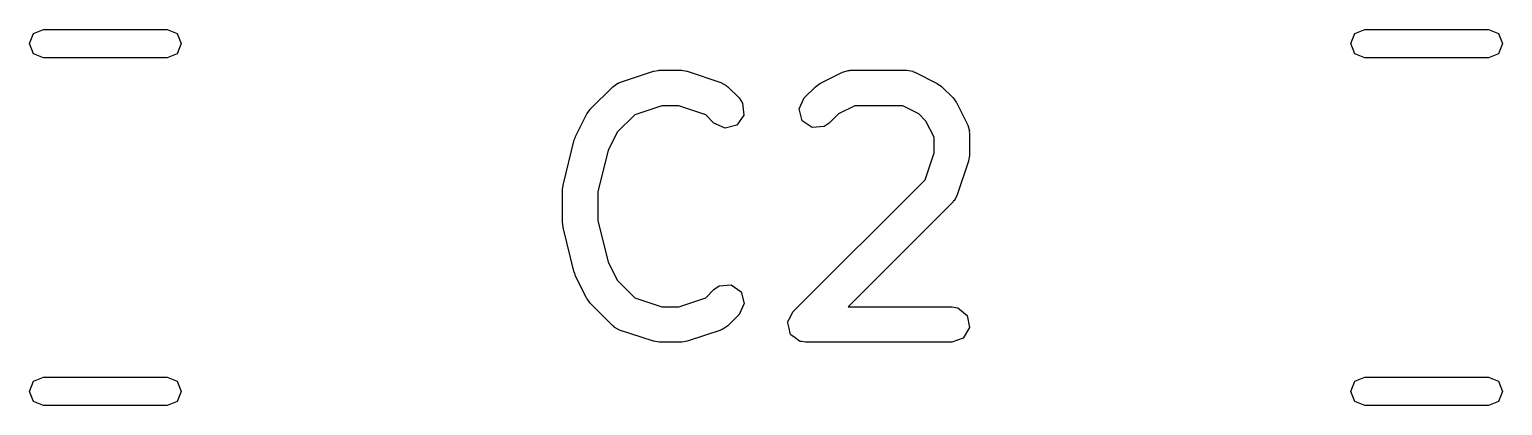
# Model space of a CAD drawing. Extents: x 127.3 to 175.4, y -127 to -66.1.
# Drawn here: x 141.5 to 147.73, y -78.99 to -77.4 of the extents above; entities that cross this region are included whole.
import ezdxf

# ---------------------------------------------------------------- set-up
doc = ezdxf.new("R2010")
doc.units = 0
doc.layers.add('BLACK', color=7, linetype='CONTINUOUS')

msp = doc.modelspace()

# ---------------------------------------------------------------- linework, layer by layer
at = {"layer": 'BLACK', "linetype": 'CONTINUOUS'}
for p, q in [((141.504, -77.462), (141.521, -77.4196)), ((141.521, -77.4196), (141.564, -77.402)), ((141.564, -77.402), (142.086, -77.402)), ((142.086, -77.402), (142.129, -77.4196)), ((142.129, -77.4196), (142.146, -77.462)), ((147.092, -77.462), (147.109, -77.4196)), ((147.109, -77.4196), (147.152, -77.402)), ((147.152, -77.402), (147.674, -77.402)), ((147.674, -77.402), (147.717, -77.4196)), ((147.717, -77.4196), (147.734, -77.462)), ((141.521, -77.5044), (141.504, -77.462)), ((142.146, -77.462), (142.129, -77.5044)), ((147.109, -77.5044), (147.092, -77.462)), ((147.734, -77.462), (147.717, -77.5044)), ((141.564, -77.522), (141.521, -77.5044)), ((142.086, -77.522), (141.564, -77.522)), ((142.129, -77.5044), (142.086, -77.522)), ((147.152, -77.522), (147.109, -77.5044)), ((147.674, -77.522), (147.152, -77.522)), ((147.717, -77.5044), (147.674, -77.522)), ((143.997, -77.6286), (144, -77.6258)), ((144, -77.6258), (144.143, -77.5782)), ((144.143, -77.5782), (144.165, -77.5749)), ((144.165, -77.5749), (144.167, -77.5744)), ((144.167, -77.5744), (144.262, -77.5744)), ((144.262, -77.5744), (144.284, -77.5783)), ((144.284, -77.5783), (144.286, -77.5782)), ((144.286, -77.5782), (144.428, -77.6258)), ((144.428, -77.6258), (144.451, -77.6382)), ((144.847, -77.6299), (144.943, -77.5823)), ((144.943, -77.5823), (144.968, -77.5749)), ((144.968, -77.5749), (144.972, -77.5759)), ((144.972, -77.5759), (144.976, -77.5744)), ((144.976, -77.5744), (145.214, -77.5744)), ((145.214, -77.5744), (145.24, -77.5789)), ((145.24, -77.5789), (145.243, -77.5818)), ((145.243, -77.5818), (145.248, -77.5823)), ((145.248, -77.5823), (145.343, -77.6299)), ((143.876, -77.7392), (143.971, -77.6439)), ((143.971, -77.6439), (143.992, -77.629)), ((143.992, -77.629), (143.997, -77.6286)), ((144.451, -77.6382), (144.454, -77.6421)), ((144.454, -77.6421), (144.458, -77.6439)), ((144.458, -77.6439), (144.505, -77.6916)), ((144.78, -77.6916), (144.828, -77.6439)), ((144.828, -77.6439), (144.846, -77.6311)), ((144.846, -77.6311), (144.847, -77.6299)), ((145.343, -77.6299), (145.361, -77.6433)), ((145.361, -77.6433), (145.363, -77.6439)), ((145.363, -77.6439), (145.41, -77.6916)), ((143.861, -77.7587), (143.875, -77.7407)), ((143.875, -77.7407), (143.876, -77.7392)), ((144.179, -77.7244), (144.064, -77.7625)), ((144.25, -77.7244), (144.179, -77.7244)), ((144.364, -77.7625), (144.25, -77.7244)), ((144.505, -77.6916), (144.52, -77.7129)), ((144.52, -77.7129), (144.525, -77.764)), ((144.759, -77.7381), (144.78, -77.6916)), ((144.772, -77.7876), (144.759, -77.7381)), ((144.994, -77.7244), (144.925, -77.7586)), ((145.197, -77.7244), (144.994, -77.7244)), ((145.265, -77.7586), (145.197, -77.7244)), ((145.41, -77.6916), (145.423, -77.7099)), ((145.423, -77.7099), (145.424, -77.7111)), ((145.424, -77.7111), (145.472, -77.8063)), ((143.814, -77.8539), (143.861, -77.7587)), ((144.064, -77.7625), (143.99, -77.8366)), ((144.399, -77.7976), (144.364, -77.7625)), ((144.446, -77.8193), (144.399, -77.7976)), ((144.495, -77.806), (144.446, -77.8193)), ((144.525, -77.764), (144.495, -77.806)), ((144.814, -77.817), (144.772, -77.7876)), ((144.865, -77.8126), (144.814, -77.817)), ((144.886, -77.7976), (144.865, -77.8126)), ((144.925, -77.7586), (144.886, -77.7976)), ((145.295, -77.789), (145.265, -77.7586)), ((145.33, -77.8575), (145.295, -77.789)), ((145.472, -77.8063), (145.479, -77.8313)), ((143.761, -78.0597), (143.808, -77.8693)), ((143.808, -77.8693), (143.813, -77.8574)), ((143.813, -77.8574), (143.814, -77.8539)), ((143.99, -77.8366), (143.952, -77.9136)), ((145.33, -77.9229), (145.33, -77.8575)), ((145.479, -77.8313), (145.478, -77.8356)), ((145.478, -77.8356), (145.48, -77.8398)), ((145.48, -77.8398), (145.48, -77.9351)), ((143.952, -77.9136), (143.908, -78.0872)), ((145.292, -78.0374), (145.33, -77.9229)), ((145.48, -77.9351), (145.476, -77.9572)), ((145.476, -77.9588), (145.428, -78.1016)), ((145.476, -77.9572), (145.476, -77.9588)), ((143.761, -78.0632), (143.761, -78.0597)), ((144.733, -78.5963), (145.292, -78.0374)), ((143.758, -78.0779), (143.761, -78.0632)), ((143.758, -78.2208), (143.758, -78.0779)), ((143.908, -78.0872), (143.908, -78.2116)), ((145.428, -78.1016), (145.416, -78.1246)), ((145.41, -78.131), (144.967, -78.5744)), ((145.412, -78.1269), (145.41, -78.131)), ((145.416, -78.1246), (145.412, -78.1269)), ((143.76, -78.224), (143.758, -78.2208)), ((143.761, -78.239), (143.76, -78.224)), ((143.808, -78.4295), (143.761, -78.239)), ((143.908, -78.2116), (143.952, -78.3851)), ((143.81, -78.4324), (143.808, -78.4295)), ((143.814, -78.4448), (143.81, -78.4324)), ((143.952, -78.3851), (143.99, -78.4621)), ((143.861, -78.54), (143.814, -78.4448)), ((143.99, -78.4621), (144.064, -78.5362)), ((144.399, -78.5011), (144.421, -78.4861)), ((144.421, -78.4861), (144.472, -78.4817)), ((144.472, -78.4817), (144.514, -78.5111)), ((143.863, -78.5412), (143.861, -78.54)), ((143.876, -78.5595), (143.863, -78.5412)), ((143.971, -78.6548), (143.876, -78.5595)), ((144.064, -78.5362), (144.179, -78.5744)), ((144.25, -78.5744), (144.364, -78.5362)), ((144.364, -78.5362), (144.399, -78.5011)), ((144.514, -78.5111), (144.527, -78.5607)), ((144.179, -78.5744), (144.25, -78.5744)), ((144.505, -78.6072), (144.458, -78.6548)), ((144.527, -78.5607), (144.505, -78.6072)), ((144.712, -78.6363), (144.723, -78.6168)), ((144.723, -78.6168), (144.733, -78.5963)), ((144.967, -78.5744), (145.405, -78.5744)), ((145.405, -78.5744), (145.43, -78.5789)), ((145.43, -78.5789), (145.47, -78.6119)), ((145.47, -78.6119), (145.479, -78.6624)), ((143.975, -78.6567), (143.971, -78.6548)), ((143.977, -78.6605), (143.975, -78.6567)), ((144, -78.6729), (143.977, -78.6605)), ((144.143, -78.7205), (144, -78.6729)), ((144.428, -78.6729), (144.286, -78.7205)), ((144.432, -78.6701), (144.428, -78.6729)), ((144.436, -78.6697), (144.432, -78.6701)), ((144.458, -78.6548), (144.436, -78.6697)), ((144.711, -78.6428), (144.712, -78.6397)), ((144.717, -78.6646), (144.711, -78.6428)), ((144.712, -78.6397), (144.712, -78.6363)), ((144.721, -78.6869), (144.717, -78.6646)), ((145.479, -78.6624), (145.453, -78.7068)), ((144.145, -78.7205), (144.143, -78.7205)), ((144.167, -78.7244), (144.145, -78.7205)), ((144.262, -78.7244), (144.167, -78.7244)), ((144.263, -78.7238), (144.262, -78.7244)), ((144.286, -78.7205), (144.263, -78.7238)), ((144.723, -78.6891), (144.721, -78.6869)), ((144.724, -78.6924), (144.723, -78.6891)), ((144.743, -78.7053), (144.724, -78.6924)), ((144.76, -78.7198), (144.743, -78.7053)), ((144.765, -78.7206), (144.76, -78.7198)), ((144.766, -78.7218), (144.765, -78.7206)), ((144.77, -78.7215), (144.766, -78.7218)), ((144.786, -78.7244), (144.77, -78.7215)), ((145.405, -78.7244), (144.786, -78.7244)), ((145.453, -78.7068), (145.405, -78.7244)), ((141.504, -78.932), (141.521, -78.8896)), ((141.521, -78.9744), (141.504, -78.932)), ((141.521, -78.8896), (141.564, -78.872)), ((141.564, -78.872), (142.086, -78.872)), ((142.086, -78.872), (142.129, -78.8896)), ((142.129, -78.8896), (142.146, -78.932)), ((142.146, -78.932), (142.129, -78.9744)), ((147.092, -78.932), (147.109, -78.8896)), ((147.109, -78.9744), (147.092, -78.932)), ((147.109, -78.8896), (147.152, -78.872)), ((147.152, -78.872), (147.674, -78.872)), ((147.674, -78.872), (147.717, -78.8896)), ((147.717, -78.8896), (147.734, -78.932)), ((147.734, -78.932), (147.717, -78.9744)), ((141.564, -78.992), (141.521, -78.9744)), ((142.086, -78.992), (141.564, -78.992)), ((142.129, -78.9744), (142.086, -78.992)), ((147.152, -78.992), (147.109, -78.9744)), ((147.674, -78.992), (147.152, -78.992)), ((147.717, -78.9744), (147.674, -78.992))]:
    msp.add_line(p, q, dxfattribs=at)

doc.saveas('drawing.dxf')
